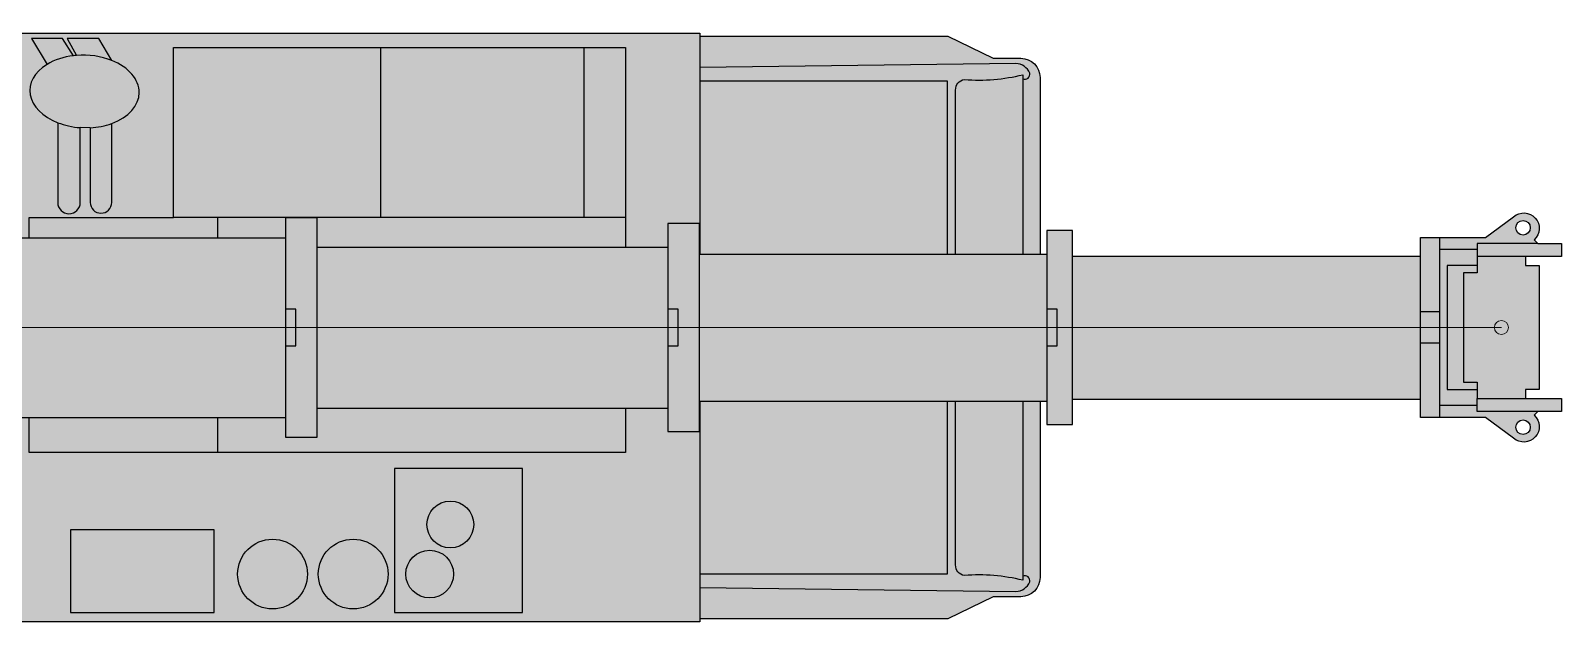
# Model space of a CAD drawing. Header units: millimetres. Extents: x -6059 to 13608, y -15234 to 15558.
# Drawn here: x 5910 to 13608, y -12163 to -9176 of the extents above; entities that cross this region are included whole.
import ezdxf

# ---------------------------------------------------------------- set-up
doc = ezdxf.new("R2010")
doc.units = ezdxf.units.MM
doc.set_wipeout_variables(frame=1)
doc.layers.add('Техника. Кран LTM 1350-6.1', color=250, linetype='Continuous')
doc.layers.add('Техника. Кран LTM 1350-6.1 Штрих', color=7, linetype='Continuous', lineweight=15, true_color=0xffda6b)

# ---------------------------------------------------------------- blocks, each defined once
blk = doc.blocks.new('BLOCK-20200609.07243')
at = {"color": 0, "linetype": 'ByBlock', "lineweight": -2, "transparency": 16777216}
blk.add_wipeout([(26.792978894323852, -452.99685864439493), (-114.41183597938289, -557.0266835414944), (-114.41183597938289, -557.0266835414944), (-136.78737468873976, -570.8694578051249), (-162.5136023231497, -576.3874595766247), (-188.597965520115, -572.9388180387788), (-212.00625149480896, -560.9246897069064), (-230.01553693724043, -541.7425946779272), (-240.53092676707308, -517.6238528248703), (-242.32923872686837, -491.37402985512415), (-235.20128767768637, -466.046585339575), (-219.97621865326755, -444.5876849705104), (-217.03925291252938, -441.8174883759549), (-235.62740548506093, -423.27361314145253), (-354.4747949903422, -423.27361314145253), (-354.4747949903422, -356.37537766190167), (-173.8578885957814, -356.37537766190167), (-173.8578885957814, -311.7911669917196), (-243.03574939966626, -311.7911669917196), (-243.03574939966626, 311.79116699172005), (-173.8578885957814, 311.79116699172005), (-173.8578885957814, 356.37537766190167), (-354.4747949903422, 356.37537766190167), (-354.4747949903422, 423.2736131414524), (-235.62740548506093, 423.2736131414524), (-217.03925291252938, 441.81748837595546), (-217.03925291252938, 441.81748837595546), (-233.36610896683993, 462.4504935673856), (-241.80932063792153, 487.37035128216917), (-241.38674775988432, 513.6783075693934), (-232.1475453003763, 538.3141406131524), (-215.16644550463405, 558.4121350796358), (-192.41874175864496, 571.6344308762236), (-166.55051643023785, 576.4429701769373), (-140.57084048731588, 572.2784090057557), (-117.50174917361625, 559.6251818360595), (-114.41183597938289, 557.0266835414945), (26.792978894323852, 452.9968586443954), (354.4747949903423, 452.9968586443954), (354.4747949903423, -452.99685864439493)], dxfattribs=at)
at = {"layer": 'Техника. Кран LTM 1350-6.1 Штрих', "transparency": 16777216}
h = blk.add_hatch(color=256, dxfattribs=at)
h.dxf.hatch_style = 1
edge = h.paths.add_edge_path()
edge.add_line((354.4747949903422, -452.9968586443949), (26.79297889432382, -452.9968586443949))
edge.add_line((26.79297889432382, -452.9968586443949), (-114.4118359793829, -557.0266835414943))
edge.add_arc((-165.59240356417, -499.3034851407407), 77.14543493891087, 131.8268173643257, 311.5619636080861, ccw=False)
edge.add_line((-217.0392529125293, -441.817488375955), (-235.627405485061, -423.2736131414524))
edge.add_line((-235.627405485061, -423.2736131414524), (-354.4747949903422, -423.2736131414524))
edge.add_line((-354.4747949903422, -423.2736131414524), (-354.4747949903422, -356.3753776619017))
edge.add_line((-354.4747949903422, -356.3753776619017), (-173.8578885957813, -356.3753776619017))
edge.add_line((-173.8578885957813, -356.3753776619017), (-173.8578885957813, -311.7911669917196))
edge.add_line((-173.8578885957813, -311.7911669917196), (-243.0357493996662, -311.7911669917196))
edge.add_line((-243.0357493996662, -311.7911669917196), (-243.0357493996662, 311.79116699172))
edge.add_line((-243.0357493996662, 311.79116699172), (-173.8578885957813, 311.79116699172))
edge.add_line((-173.8578885957813, 311.79116699172), (-173.8578885957813, 356.3753776619017))
edge.add_line((-173.8578885957813, 356.3753776619017), (-354.4747949903422, 356.3753776619017))
edge.add_line((-354.4747949903422, 356.3753776619017), (-354.4747949903422, 423.2736131414522))
edge.add_line((-354.4747949903422, 423.2736131414522), (-235.627405485061, 423.2736131414522))
edge.add_line((-235.627405485061, 423.2736131414522), (-217.0392529125293, 441.8174883759555))
edge.add_arc((-165.59240356417, 499.3034851407409), 77.14543493891065, 48.43803639191378, 228.1731826356742, ccw=False)
edge.add_line((-114.4118359793829, 557.0266835414943), (26.79297889432382, 452.9968586443954))
edge.add_line((26.79297889432382, 452.9968586443954), (354.4747949903422, 452.9968586443954))
edge.add_line((354.4747949903422, 452.9968586443954), (354.4747949903422, -452.9968586443949))
edge = h.paths.add_edge_path(flags=16)
edge.add_arc((-161.7469286147434, 501.8851893387598), 36.53422716945965, 0, 360)
edge = h.paths.add_edge_path(flags=16)
edge.add_arc((-161.7469286147434, -501.8851893387593), 36.53422716945965, 0, 360)
at = {"color": 0, "linetype": 'ByBlock', "lineweight": -2, "transparency": 16777216}
blk.add_lwpolyline([(354.4747949903422, -452.9968586443949), (26.79297889432382, -452.9968586443949), (-114.4118359793829, -557.0266835414943, -0.9976913818682223), (-217.0392529125293, -441.817488375955), (-235.627405485061, -423.2736131414524), (-354.4747949903422, -423.2736131414524), (-354.4747949903422, -356.3753776619017), (-173.8578885957813, -356.3753776619017), (-173.8578885957813, -311.7911669917196), (-243.0357493996662, -311.7911669917196), (-243.0357493996662, 311.79116699172), (-173.8578885957813, 311.79116699172), (-173.8578885957813, 356.3753776619017), (-354.4747949903422, 356.3753776619017), (-354.4747949903422, 423.2736131414522), (-235.627405485061, 423.2736131414522), (-217.0392529125293, 441.8174883759555, -0.9976913818682223), (-114.4118359793829, 557.0266835414943), (26.79297889432382, 452.9968586443954), (354.4747949903422, 452.9968586443954)], format="xyb", close=True, dxfattribs=at)
for points in [[(-235.627405485061, 423.2736131414522), (68.22122365878295, 423.2736131414522), (68.22122365878295, 356.3753776619017)], [(68.22122365878295, 393.1566938805875), (258.3069045495613, 393.1566938805875)], [(258.3069045495613, -452.9968586443949), (258.3069045495613, 452.9968586443954)], [(-173.8578885957813, -356.3753776619017), (68.22122365878295, -356.3753776619017), (68.22122365878295, -311.7911669917196), (219.423072358657, -311.7911669917196), (219.423072358657, 311.79116699172), (68.22122365878295, 311.79116699172), (68.22122365878295, 356.3753776619017), (-173.8578885957813, 356.3753776619017)], [(68.22122365878295, -311.7911669917196), (68.22122365878295, -275.27113090639), (137.3999612416546, -275.27113090639), (137.3999612416546, 275.2711309063905), (68.22122365878295, 275.2711309063905), (68.22122365878295, 311.79116699172)], [(258.3069045495613, 79.48814026270497), (354.4747949903422, 79.48814026270497)], [(258.3069045495613, -79.48814026270497), (354.4747949903422, -79.48814026270497)], [(-235.627405485061, -423.2736131414524), (68.22122365878295, -423.2736131414524), (68.22122365878295, -356.3753776619017)], [(68.22122365878295, -393.1566938805875), (258.3069045495613, -393.1566938805875)]]:
    blk.add_lwpolyline(points, dxfattribs=at)
for centre in [(-161.7469286147434, 501.8851893387598), (-161.7469286147434, -501.8851893387593)]:
    blk.add_circle(centre, 36.53422716945965, dxfattribs=at)
blk = doc.blocks.new('BLOCK-20200609.211054')
at = {"layer": 'Техника. Кран LTM 1350-6.1 Штрих', "transparency": 16777216}
h = blk.add_hatch(color=256, dxfattribs=at)
h.dxf.hatch_style = 1
h.paths.add_polyline_path([(4316.388943875609, 1480), (4377, 1480), (4377, -1480), (4316.388943875609, -1480)])
at = {"color": 0, "linetype": 'ByBlock', "lineweight": -2, "transparency": 16777216}
for points in [[(4296.156893107654, 1493.635139813312), (4296.156893107654, 837.844003272272), (4203.29304765378, 837.844003272272), (4203.29304765378, 1493.635139813312)], [(4316.388943875609, 1480), (4377, 1480), (4377, -1480), (4316.388943875609, -1480)], [(4296.156893107654, -1493.635139813312), (4296.156893107654, -837.844003272272), (4203.29304765378, -837.844003272272), (4203.29304765378, -1493.635139813312)]]:
    blk.add_lwpolyline(points, close=True, dxfattribs=at)
blk.add_wipeout([(4109.323139698978, -1480), (-9274.676860301022, -1480), (-9274.676860301022, -1466.4697510789847), (-10521.96126309569, -1466.4697510789847), (-10750.58648540244, -1354.3327299000366), (-10889.75841500397, -1354.3327299000366), (-10889.75841500397, -1354.3327299000366), (-10926.520046031284, -1346.705080005796), (-10957.669328354032, -1325.7450998179438), (-10978.582270716142, -1294.564217847471), (-10986.15442719109, -1257.7911161967204), (-10986.15442719109, -1257.7911161967204), (-10986.15442719109, 1257.7911161967204), (-10986.15442719109, 1257.7911161967204), (-10978.582270716142, 1294.5642178474718), (-10957.669328354032, 1325.745099817941), (-10926.520046031284, 1346.7050800057968), (-10889.75841500397, 1354.3327299000375), (-10889.75841500397, 1354.3327299000375), (-10750.58648540244, 1354.3327299000375), (-10521.96126309569, 1466.4697510789847), (-9274.676860301022, 1466.4697510789847), (-9274.676860301022, 1480), (4109.323139698978, 1480)], dxfattribs=at)
at = {"layer": 'Техника. Кран LTM 1350-6.1 Штрих', "transparency": 16777216}
h = blk.add_hatch(color=256, dxfattribs=at)
h.dxf.hatch_style = 1
edge = h.paths.add_edge_path()
edge.add_line((4109.32313969898, 1480), (4109.32313969898, -1480))
edge.add_line((4109.32313969898, -1480), (-9274.67686030102, -1480))
edge.add_line((-9274.67686030102, -1480), (-9274.67686030102, -1466.469751078985))
edge.add_line((-9274.67686030102, -1466.469751078985), (-10521.96126309569, -1466.469751078985))
edge.add_line((-10521.96126309569, -1466.469751078985), (-10750.58648540244, -1354.332729900038))
edge.add_line((-10750.58648540244, -1354.332729900038), (-10889.75841500397, -1354.332729900038))
edge.add_arc((-10888.71274393859, -1256.892513904881), 97.44582659693441, 180.5283638131505, 269.38515900805544, ccw=False)
edge.add_line((-10986.15442719109, -1257.79111619672), (-10986.15442719109, 1257.79111619672))
edge.add_arc((-10888.71274393859, 1256.892513904881), 97.44582659693462, 90.61484099194462, 179.4716361868495, ccw=False)
edge.add_line((-10889.75841500397, 1354.332729900038), (-10750.58648540244, 1354.332729900038))
edge.add_line((-10750.58648540244, 1354.332729900038), (-10521.96126309569, 1466.469751078985))
edge.add_line((-10521.96126309569, 1466.469751078985), (-9274.67686030102, 1466.469751078985))
edge.add_line((-9274.67686030102, 1466.469751078985), (-9274.67686030102, 1480))
edge.add_line((-9274.67686030102, 1480), (4109.32313969898, 1480))
h = blk.add_hatch(color=256, dxfattribs=at)
h.dxf.hatch_style = 1
h.paths.add_polyline_path([(4296.156893107654, 1493.635139813312), (4296.156893107654, 837.844003272272), (4203.29304765378, 837.844003272272), (4203.29304765378, 1493.635139813312)])
h.paths.add_polyline_path([(4203.29304765378, 843.3361601207871), (4147.691833865632, 843.3361601207871), (4147.691833865632, 1488.142982964797), (4203.29304765378, 1488.142982964797)])
h = blk.add_hatch(color=256, dxfattribs=at)
h.dxf.hatch_style = 1
h.set_gradient(color1=(132, 132, 132), color2=(214, 214, 214), tint=1)
edge = h.paths.add_edge_path()
edge.add_arc((-10674.00853794288, 2213.894697506439), 969.1626731824581, 256.5238583535379, 273.9940950015136)
edge.add_arc((-10611.40401752666, 1197.537360786868), 49.7903499608993, -3.6837591511766163, 84.35083049352153, ccw=False)
edge.add_line((-10561.71654088806, 1194.338358674016), (-10561.71654088806, -1194.338358674016))
edge.add_arc((-10611.40401752666, -1197.537360786868), 49.79034996089911, -84.35083049352158, 3.683759151176673, ccw=False)
edge.add_arc((-10674.00853794288, -2213.894697506439), 969.1626731824581, 86.00590499848641, 103.4761416464621)
edge.add_line((-10899.86263582517, -1271.41593723651), (-10899.86263582517, 1271.41593723651))
h = blk.add_hatch(color=256, dxfattribs=at)
h.dxf.hatch_style = 1
h.paths.add_polyline_path([(4109.32313969898, 741.2613876743926), (4316.388943875609, 741.2613876743926), (4316.388943875609, 610.0283383961178), (4109.32313969898, 610.0283383961176)])
at = {"layer": 'Техника. Кран LTM 1350-6.1 Штрих', "true_color": 0xadadad, "transparency": 16777216}
h = blk.add_hatch(color=253, dxfattribs=at)
h.dxf.hatch_style = 1
edge = h.paths.add_edge_path()
edge.add_arc((-6263.88260830658, -629.1926389648288), 54.24223243013512, 0, 180)
edge.add_line((-6318.124840736717, -629.1926389648288), (-6318.124840736717, -1026.197027050966))
edge.add_ellipse((-6181.266727963193, -1187.264273654175), major_axis=(274.8235126346353, -9.069148055910771), ratio=0.6646457029520257, start_angle=97.18100761149691, end_angle=121.11537793963561, ccw=False)
edge.add_line((-6209.64037587645, -1004.903075874987), (-6209.64037587645, -629.1926389648295))
edge = h.paths.add_edge_path()
edge.add_ellipse((-6181.266727963193, -1187.264273654175), major_axis=(274.8235126346353, -9.069148055910771), ratio=0.6646457029520257, start_angle=421.9078596830523, end_angle=446.7557958990474, ccw=False)
edge.add_line((-6046.537197759157, -1030.393523456827), (-6046.537197759157, -629.1926389648315))
edge.add_arc((-6103.116530176812, -629.1926389648288), 56.57933241765659, 0, 180)
edge.add_line((-6159.695862594468, -629.1926389648288), (-6159.695862594468, -1005.409977535195))
edge = h.paths.add_edge_path()
edge.add_ellipse((-6181.266727963193, -1187.264273654175), major_axis=(274.8235126346353, -9.069148055910771), ratio=0.6646457029520257, start_angle=97.18100761149694, end_angle=121.1153779396356)
edge.add_ellipse((-6181.266727963193, -1187.264273654175), major_axis=(274.8235126346353, -9.069148055910771), ratio=0.6646457029520257, start_angle=121.1153779396356, end_angle=241.3406843073878)
edge.add_ellipse((-6181.266727963193, -1187.264273654175), major_axis=(274.8235126346353, -9.069148055910771), ratio=0.6646457029520257, start_angle=241.3406843073878, end_angle=279.7745359656537)
edge.add_ellipse((-6181.266727963193, -1187.264273654175), major_axis=(274.8235126346353, -9.069148055910771), ratio=0.6646457029520257, start_angle=279.7745359656537, end_angle=282.8424062666597)
edge.add_ellipse((-6181.266727963193, -1187.264273654175), major_axis=(274.8235126346353, -9.069148055910771), ratio=0.6646457029520257, start_angle=282.8424062666597, end_angle=314.5137752922687)
edge.add_ellipse((-6181.266727963193, -1187.264273654175), major_axis=(274.8235126346353, -9.069148055910771), ratio=0.6646457029520257, start_angle=314.5137752922687, end_angle=421.9078596830523)
edge.add_ellipse((-6181.266727963193, -1187.264273654175), major_axis=(274.8235126346353, -9.069148055910771), ratio=0.6646457029520257, start_angle=421.9078596830523, end_angle=446.7557958990474)
edge.add_line((-6159.695862594417, -1005.409977535201), (-6209.640375876453, -1004.903075874986))
edge = h.paths.add_edge_path()
edge.add_ellipse((-6181.266727963193, -1187.264273654175), major_axis=(274.8235126346353, -9.069148055910771), ratio=0.6646457029520257, start_angle=241.3406843073878, end_angle=279.7745359656536, ccw=False)
edge.add_line((-6318.361521824052, -1343.196703409485), (-6253.976824837837, -1453.837739772583))
edge.add_line((-6253.976824837839, -1453.837739772585), (-6093.704572205703, -1453.837739772585))
edge.add_line((-6093.704572205701, -1453.837739772585), (-6140.549785848846, -1368.812626258521))
edge = h.paths.add_edge_path()
edge.add_line((-5914.539944375276, -1453.891268707215), (-5992.891553973176, -1323.874210999822))
edge.add_ellipse((-6181.266727963193, -1187.264273654175), major_axis=(274.8235126346353, -9.069148055910771), ratio=0.6646457029520257, start_angle=282.8424062666597, end_angle=314.51377529226875, ccw=False)
edge.add_line((-6126.058644510638, -1367.371115531627), (-6070.118439761323, -1453.891268707218))
edge.add_line((-6070.118439761325, -1453.891268707215), (-5914.539944375279, -1453.891268707215))
at = {"layer": 'Техника. Кран LTM 1350-6.1 Штрих', "transparency": 16777216}
h = blk.add_hatch(color=256, dxfattribs=at)
h.dxf.hatch_style = 1
h.paths.add_polyline_path([(4109.32313969898, -741.2613876743926), (4316.388943875609, -741.2613876743926), (4316.388943875609, -610.0283383961178), (4109.32313969898, -610.0283383961176)])
h = blk.add_hatch(color=256, dxfattribs=at)
h.dxf.hatch_style = 1
h.paths.add_polyline_path([(4296.156893107654, -1493.635139813312), (4296.156893107654, -837.844003272272), (4203.29304765378, -837.844003272272), (4203.29304765378, -1493.635139813312)])
h.paths.add_polyline_path([(4203.29304765378, -843.3361601207871), (4147.691833865632, -843.3361601207871), (4147.691833865632, -1488.142982964797), (4203.29304765378, -1488.142982964797)])
at = {"color": 0, "linetype": 'ByBlock', "lineweight": -2, "transparency": 16777216}
for p, q in [((-5810.951952099822, 1479.922905273241), (-5810.951952099822, -1479.922905273241)), ((-4806.343860714907, 1480), (-4806.343860714907, -940.1718976007251)), ((-4755.445930577611, 1480), (-4755.445930577611, 962.9628248197405)), ((3257.944996713297, 1033.475279146273), (3257.944996713297, 1480)), ((-5686.413562738526, -1480), (-5686.413562738526, 998.8028066987463)), ((-5686.413562738526, 998.8028066987463), (-5635.525414219606, 998.8028066987463)), ((-4755.445930577611, 962.9628248197405), (-4755.445930577611, -940.1718976007251)), ((3257.944996713297, -958.4488544259366), (3257.944996713297, 940.1718976007251)), ((3876.119366298233, 940.1718976007251), (4109.32313969898, 940.1718976007251)), ((-8693.346910613727, -553.6504541790782), (-8693.346910613727, -1407.96902472942)), ((-7670.645657317087, -553.6504541790782), (-7670.645657317087, -1407.96902472942)), ((3239.654014449901, -1480), (3239.654014449901, -958.4488544259366)), ((3257.944996713297, -934.7611223632775), (4109.32313969898, -934.7611223632775)), ((3290.551944587191, -1480), (3290.551944587191, -958.4488544259366)), ((-6209.64037587645, -1004.903075874987), (-6159.695862594468, -1005.409977535201)), ((-4798.144470352476, -1095.720071389595), (-4798.144470352476, -1480))]:
    blk.add_line(p, q, dxfattribs=at)
for points in [[(4109.32313969898, 1480), (4109.32313969898, -1480), (-9274.67686030102, -1480), (-9274.67686030102, -1466.469751078985), (-10521.96126309569, -1466.469751078985), (-10750.58648540244, -1354.332729900038), (-10889.75841500397, -1354.332729900038, -0.4083815569331969), (-10986.15442719109, -1257.79111619672), (-10986.15442719109, 1257.79111619672, -0.4083815569331969), (-10889.75841500397, 1354.332729900038), (-10750.58648540244, 1354.332729900038), (-10521.96126309569, 1466.469751078985), (-9274.67686030102, 1466.469751078985), (-9274.67686030102, 1480)], [(-5417.016346849414, 1228.0581157899), (-5492.849862356568, 1228.0581157899, -0.4456455783773878), (-5511.380424817697, 1243.191402995035), (-5530.382247864465, 1299.237658401049, 0.7875282395531733), (-5607.455768447915, 1299.237658401049), (-5607.455768447915, 1041.884621187332, 0.3397938793454465), (-5534.558989761128, 965.1963232428097), (-5077.647919296134, 965.1963232428097, 0.7188696473114906), (-5066.451352532022, 1005.00027479844, -0.2526563208645894), (-5226.57692525092, 1205.459208926681), (-5226.57692525092, 1299.237658401049, 0.7875282395531733), (-5303.65044583437, 1299.237658401049), (-5322.652268881138, 1243.191402995035, -0.4456455783773878), (-5341.182831342267, 1228.0581157899)], [(3533.149995243592, 1111.3301751568, 0.187535485476182), (3571.41804809629, 1125.554642933814, 0.1477985805622433), (3643.297339639568, 1261.155235753686, -0.9782327508591906), (3723.051590491676, 1254.399976517045, 0.3272291188230181), (3885.049258209569, 984.3362373495183, -0.8127004909894956), (3876.119366298233, 940.1718976007251), (3533.149995243592, 940.1718976007251), (3190.18062418895, 940.1718976007251, -0.8127004909894956), (3181.250732277615, 984.3362373495183, 0.3272291188230181), (3343.248399995507, 1254.399976517045, -0.9782327508591906), (3423.002650847615, 1261.155235753686, 0.1477985805622433), (3494.881942390894, 1125.554642933814, 0.187535485476182)], [(-5023.168803086781, -1111.3301751568, 0.187535485476182), (-5061.436855939479, -1125.554642933814, 0.1477985805622433), (-5133.31614748275, -1261.155235753686, -0.9782327508591906), (-5213.070398334865, -1254.399976517045, 0.3272291188230181), (-5375.068066052751, -984.3362373495183, -0.8127004909894956), (-5366.138174141415, -940.1718976007251), (-5023.168803086781, -940.1718976007251), (-4680.199432032139, -940.1718976007251, -0.8127004909894956), (-4671.269540120804, -984.3362373495183, 0.3272291188230181), (-4833.267207838697, -1254.399976517045, -0.9782327508591906), (-4913.021458690797, -1261.155235753686, 0.1477985805622433), (-4984.900750234083, -1125.554642933814, 0.187535485476182)], [(3755.834321093054, -1259.526479661909, 0.391920700976771), (3794.677821473902, -1223.553878249157, -0.236786577526971), (3916.715509872258, -983.7569671658493, 0.708366602862149), (3907.121255197831, -952.8544289776764), (3604.547386988284, -952.8544289776764, 0.708366602862149), (3594.953132313858, -983.7569671658493, -0.236786577526971), (3716.990820712213, -1223.553878249157, 0.391920700976771)]]:
    blk.add_lwpolyline(points, format="xyb", close=True, dxfattribs=at)
for points in [[(-9274.67686030102, -1466.469751078985), (-9274.67686030102, 1466.469751078985)], [(3717.878681370741, 1480), (3717.878681370741, 1276.719655754969)], [(-9274.67686030102, -1240.820464103454), (-10518.48018931696, -1240.820464103454), (-10518.48018931696, 1240.820464103454), (-9274.67686030102, 1240.820464103454)], [(-8901.143456538739, -553.6504541790782), (-8901.143456538739, 628.6918701675459), (-5903.387450405498, 628.6918701675459), (-5903.387450405498, -553.6504541790782)], [(-6849.217078767033, -553.6504541790782), (-6849.217078767033, 628.6918701675459)], [(-5903.387450405498, -553.6504541790782), (-6629.126967381417, -553.6504541790782)], [(-4670.507683003228, -942.380702342948), (-4482.42571631496, -853.4776279980215), (3257.944996713297, -853.4776279980215)], [(-5249.038524690237, -1480), (-5249.038524690237, -1094.280462954982)], [(3691.732968876502, -1279.551904373497), (3713.993498501637, -1279.551904373497), (3713.993498501637, -1431.695497096487), (3741.115206569746, -1458.572366198874), (4070.985215162662, -1458.572366198874), (4109.32313969898, -1421.271172067289)], [(-6318.361521824096, -1343.196703409412), (-6253.976824837839, -1453.837739772585), (-6093.704572205701, -1453.837739772585), (-6140.549785848889, -1368.812626258441)], [(-6126.058644510624, -1367.371115531649), (-6070.118439761325, -1453.891268707215), (-5914.539944375276, -1453.891268707215), (-5992.891553973182, -1323.87421099982)]]:
    blk.add_lwpolyline(points, dxfattribs=at)
for points in [[(-5635.525414219606, 1479.976253079447), (-5635.525414219606, -930.802372444392), (-5621.587747674632, -930.802372444392), (-5407.9152974514, -1012.325304152931, -0.2688042318494283), (-5274.974402116946, -1223.704724137817), (-5274.974402116946, -1480)], [(-5206.339984915372, 1480), (-5206.339984915372, 1229.266611392639, 0.2652234164423872), (-5069.829878341348, 1031.816848598741), (-4855.237164246639, 962.9628248197405), (-4714.050902431562, 962.9628248197405), (-4482.42571631496, 853.4776279980215), (3257.944996713297, 853.4776279980215)], [(4080.314971154265, 1480), (4080.314971154265, 1001.574348360271), (4065.060260105725, 991.070577828068), (3906.108126715189, 1044.256053434176, -0.2758788364306203), (3790.035421466346, 1214.566359607219), (3790.035421466346, 1480)], [(-4875.576778979703, 1417.70969058972), (-5161.707182054139, 1417.70969058972), (-5161.707182054139, 1283.107106732961, 0.3763549322559568), (-4875.576778979703, 1054.754098103833), (-4875.576778979703, 1417.70969058972)], [(-9274.67686030102, 1307.740317223186), (-10865.00170926857, 1328.153598664612, 0.2976536562213532), (-10934.3324152577, 1279.493511188295, 0.6263333815865451), (-10899.86263548172, 1251.124680189605), (-10899.86263582517, 1271.41593723651)], [(-10899.86263582517, 1271.41593723651, 0.07637627952712056), (-10606.50280794451, 1247.085893498348, -0.4042017990424961), (-10561.71654088806, 1194.338358674016), (-10561.71654088806, -1194.338358674016, -0.4042017990424961), (-10606.50280794451, -1247.085893498348, 0.07637627952712057), (-10899.86263582517, -1271.41593723651), (-10899.86263582517, 1271.41593723651)], [(-6209.64037587645, -1004.903075874987), (-6209.64037587645, -629.1926389648288, 0.9999999999999999), (-6318.124840736717, -629.1926389648288), (-6318.124840736717, -1026.19702705097)], [(-6046.537197759157, -1030.393523456827), (-6046.537197759157, -629.1926389648288, 0.9999999999999999), (-6159.695862594468, -629.1926389648288), (-6159.695862594468, -1005.409977535193)], [(-5611.474814473753, -1480), (-5611.474814473753, -1001.574348360271), (-5596.220103425221, -991.070577828068), (-5437.267970034678, -1044.256053434176, -0.2758788364306203), (-5321.195264785834, -1214.566359607219), (-5321.195264785834, -1480)], [(3691.732968876502, -1480), (3691.732968876502, -1265.509725575306, 0.4270519230779736), (3383.560894327973, -958.4488544259366), (3239.654014449901, -958.4488544259366)], [(3359.784862851993, -1378.612426667467), (3645.915265926429, -1378.612426667467), (3645.915265926429, -1244.009842810716, 0.3763549322559568), (3359.784862851993, -1015.656834181587), (3359.784862851993, -1378.612426667467)], [(-10899.86263582517, -1271.41593723651), (-10899.86263548172, -1251.124680189605, 0.6263333815865451), (-10934.3324152577, -1279.493511188295, 0.2976536562213532), (-10865.00170926857, -1328.153598664612), (-9274.67686030102, -1307.740317223186)]]:
    blk.add_lwpolyline(points, format="xyb", dxfattribs=at)
for points in [[(4203.29304765378, 843.3361601207871), (4147.691833865632, 843.3361601207871), (4147.691833865632, 1488.142982964797), (4203.29304765378, 1488.142982964797)], [(-8383.656721333442, 1433.291764255104), (-8383.656721333442, 710.1335169226222), (-7739.927472353971, 710.1335169226222), (-7739.927472353971, 1433.291764255104)], [(-6832.897616477858, 1433.291764255104), (-6832.897616477858, 1018.127460776828), (-6110.242232635261, 1018.127460776828), (-6110.242232635261, 1433.291764255104)], [(4109.32313969898, 741.2613876743926), (4316.388943875609, 741.2613876743926), (4316.388943875609, 610.0283383961178), (4109.32313969898, 610.0283383961176)], [(-8901.143456538739, -553.6504541790782), (-6629.126967381417, -553.6504541790782), (-6629.126967381417, -1407.96902472942), (-8901.143456538739, -1407.96902472942)], [(4109.32313969898, -741.2613876743926), (4316.388943875609, -741.2613876743926), (4316.388943875609, -610.0283383961178), (4109.32313969898, -610.0283383961176)], [(4203.29304765378, -843.3361601207871), (4147.691833865632, -843.3361601207871), (4147.691833865632, -1488.142982964797), (4203.29304765378, -1488.142982964797)], [(-2449.007647350911, -1422.612562480717), (-3457.529842299991, -1422.612562480717), (-3457.529842299991, -1080.775447959568), (-2449.007647350911, -1080.775447959568)], [(-2766.911914568875, -1409.839289518175), (-3200.839993309026, -1409.839289518175), (-3200.839993309026, -1093.548720922096), (-2766.911914568875, -1093.548720922096)]]:
    blk.add_lwpolyline(points, close=True, dxfattribs=at)
for centre, radius in [((-7532.215732297023, 1240.3693810123), 175.4256490097832), ((-7126.739229310631, 1240.3693810123), 175.4256490097832), ((-7916.898562077098, 1240.3693810123), 119.9471833137639), ((-8020.827811917748, 991.0141331265404), 117.8756932669178), ((0, 0), 710.8823736403428)]:
    blk.add_circle(centre, radius, dxfattribs=at)
for start_param, end_param in [(2.113862119843948, 4.212189560180128), (1.696128553226292, 2.113862119843948), (7.363681291511503, 7.797359590806158), (5.48930092172768, 7.363681291511503), (4.212189560180128, 4.882986815839949), (4.882986815839949, 4.936531253616654), (4.936531253616654, 5.48930092172768)]:
    blk.add_ellipse((-6181.266727963193, -1187.264273654175), major_axis=(274.8235126346353, -9.069148055910771), ratio=0.6646457029520259, start_param=start_param, end_param=end_param, dxfattribs=at)
blk = doc.blocks.new('*U70')
at = {"color": 0, "linetype": 'ByBlock', "lineweight": -2, "transparency": 16777216}
blk.add_blockref('BLOCK-20200609.211054', (0, 0), dxfattribs=at)
blk.add_wipeout([(-12899.136568571927, -357.0014755372795), (7.187404372830751e-12, -357.0014755372795), (6.86885888041205e-12, 360.2992049414279), (-12899.136568571927, 360.2992049414279)], dxfattribs=at)
at = {"layer": 'Техника. Кран LTM 1350-6.1 Штрих', "true_color": 0xadadad, "transparency": 16777216}
h = blk.add_hatch(color=253, dxfattribs=at)
h.dxf.hatch_style = 1
h.paths.add_polyline_path([(-12899.13656857193, 360.2992049414311), (-12899.13656857193, -357.0014755372756), (1.585405031866549e-13, -357.0014755372749), (-1.600049892320461e-13, 360.2992049414315)])
at = {"color": 0, "linetype": 'ByBlock', "lineweight": -2, "transparency": 16777216}
blk.add_lwpolyline([(-12899.13656857193, 360.2992049414311), (-12899.13656857193, -357.0014755372756), (1.585405031866549e-13, -357.0014755372749), (-1.600049892320461e-13, 360.2992049414315)], close=True, dxfattribs=at)
blk.add_blockref('BLOCK-20200609.07243', (-13253.61136356227, -3.024871770686573e-13), dxfattribs=at)
blk.add_wipeout([(-11021.230508368231, 372.58542543316617), (-11021.230508368231, 488.23633022364993), (-11149.273949071474, 488.23633022364993), (-11149.273949071474, -488.2363302236281), (-11021.230508368231, -488.2363302236281), (-11021.230508368231, -369.28769602898865), (4.77733990262649e-12, -369.28769602899047), (4.447882054307361e-12, 372.5854254331698)], dxfattribs=at)
at = {"layer": 'Техника. Кран LTM 1350-6.1 Штрих', "transparency": 16777216}
h = blk.add_hatch(color=256, dxfattribs=at)
h.dxf.hatch_style = 1
h.paths.add_polyline_path([(-11021.23050836823, 488.2363302236392), (-11149.27394907147, 488.2363302236392), (-11149.27394907147, -488.2363302236394), (-11021.23050836823, -488.2363302236393)])
at = {"layer": 'Техника. Кран LTM 1350-6.1 Штрих', "true_color": 0xadadad, "transparency": 16777216}
h = blk.add_hatch(color=253, dxfattribs=at)
h.dxf.hatch_style = 1
h.paths.add_polyline_path([(2.892861837042038e-13, 372.5854254331574), (6.187440320233328e-13, -369.2876960289999), (-11021.23050836823, -369.2876960290007), (-11021.23050836823, 372.5854254331571)])
at = {"color": 0, "linetype": 'ByBlock', "lineweight": -2, "transparency": 16777216}
for points in [[(-11021.23050836823, 488.2363302236392), (-11149.27394907147, 488.2363302236392), (-11149.27394907147, -488.2363302236394), (-11021.23050836823, -488.2363302236393)], [(2.892861837042038e-13, 372.5854254331574), (6.187440320233328e-13, -369.2876960289999), (-11021.23050836823, -369.2876960290007), (-11021.23050836823, 372.5854254331571)]]:
    blk.add_lwpolyline(points, close=True, dxfattribs=at)
blk.add_lwpolyline([(-11021.23050836823, 92.7851345953265), (-11072.94822072893, 92.78513459532647), (-11072.94822072893, -92.78513459532618), (-11021.23050836823, -92.78513459532616)], dxfattribs=at)
at = {"color": 0, "linetype": 'ByBlock', "lineweight": 9, "transparency": 16777216}
blk.add_circle((-13306.42925764128, -9.856935847291659e-14), 35.31245485920135, dxfattribs=at)
at = {"color": 0, "linetype": 'ByBlock', "lineweight": -2, "transparency": 16777216}
blk.add_wipeout([(-9114.157419095056, 407.5854254331589), (-9114.157419095056, 523.2363302236408), (-9274.157419095056, 523.2363302236408), (-9274.157419095056, -523.2363302236354), (-9114.157419095056, -523.2363302236354), (-9114.157419095056, -404.28769602899956), (6.005364639394548e-13, -404.28769602899956), (2.399923709308217e-13, 407.5854254331589)], dxfattribs=at)
at = {"layer": 'Техника. Кран LTM 1350-6.1 Штрих', "transparency": 16777216}
h = blk.add_hatch(color=256, dxfattribs=at)
h.dxf.hatch_style = 1
h.paths.add_polyline_path([(-9114.157419095056, 523.2363302236388), (-9274.157419095056, 523.2363302236388), (-9274.157419095056, -523.2363302236388), (-9114.157419095056, -523.2363302236388)])
at = {"layer": 'Техника. Кран LTM 1350-6.1 Штрих', "true_color": 0xadadad, "transparency": 16777216}
h = blk.add_hatch(color=253, dxfattribs=at)
h.dxf.hatch_style = 1
h.paths.add_polyline_path([(-1.810042895270123e-13, 407.5854254331571), (1.795398034816211e-13, -404.2876960290005), (-9114.157419095056, -404.2876960290015), (-9114.157419095056, 407.5854254331563)])
at = {"color": 0, "linetype": 'ByBlock', "lineweight": -2, "transparency": 16777216}
for points in [[(-9114.157419095056, 523.2363302236388), (-9274.157419095056, 523.2363302236388), (-9274.157419095056, -523.2363302236388), (-9114.157419095056, -523.2363302236388)], [(-1.810042895270123e-13, 407.5854254331571), (1.795398034816211e-13, -404.2876960290005), (-9114.157419095056, -404.2876960290015), (-9114.157419095056, 407.5854254331563)]]:
    blk.add_lwpolyline(points, close=True, dxfattribs=at)
blk.add_lwpolyline([(-9114.157419095056, 92.78513459532616), (-9165.87513145576, 92.78513459532613), (-9165.87513145576, -92.78513459532653), (-9114.157419095056, -92.7851345953265)], dxfattribs=at)
blk.add_wipeout([(-7191.635181611619, 454.8716459248808), (-7191.635181611619, 551.5560418925197), (-7351.6351816116185, 551.5560418925197), (-7351.6351816116185, -551.5560418925215), (-7191.635181611619, -551.5560418925215), (-7191.635181611619, -451.57391652072874), (-8.137147906613592e-13, -451.5739165207269), (-1.2162574842599255e-12, 454.8716459248808)], dxfattribs=at)
at = {"layer": 'Техника. Кран LTM 1350-6.1 Штрих', "transparency": 16777216}
h = blk.add_hatch(color=256, dxfattribs=at)
h.dxf.hatch_style = 1
h.paths.add_polyline_path([(-7191.635181611618, 551.5560418925214), (-7351.635181611618, 551.5560418925213), (-7351.635181611618, -551.5560418925213), (-7191.635181611618, -551.5560418925212)])
at = {"layer": 'Техника. Кран LTM 1350-6.1 Штрих', "true_color": 0xadadad, "transparency": 16777216}
h = blk.add_hatch(color=253, dxfattribs=at)
h.dxf.hatch_style = 1
h.paths.add_polyline_path([(-2.020035898219786e-13, 454.8716459248826), (2.005391037765876e-13, -451.5739165207265), (-7191.635181611618, -451.5739165207269), (-7191.635181611618, 454.8716459248819)])
at = {"color": 0, "linetype": 'ByBlock', "lineweight": -2, "transparency": 16777216}
for points in [[(-7191.635181611618, 551.5560418925214), (-7351.635181611618, 551.5560418925213), (-7351.635181611618, -551.5560418925213), (-7191.635181611618, -551.5560418925212)], [(-2.020035898219786e-13, 454.8716459248826), (2.005391037765876e-13, -451.5739165207265), (-7191.635181611618, -451.5739165207269), (-7191.635181611618, 454.8716459248819)]]:
    blk.add_lwpolyline(points, close=True, dxfattribs=at)
blk.add_lwpolyline([(-7191.635181611618, 92.78513459532614), (-7243.352893972322, 92.78513459532614), (-7243.352893972322, -92.78513459532651), (-7191.635181611618, -92.78513459532651)], dxfattribs=at)
at = {"color": 0, "linetype": 'ByBlock', "lineweight": 9, "transparency": 16777216}
blk.add_lwpolyline([(-13306.42925764128, -9.856935847291659e-14), (0, 0)], dxfattribs=at)

msp = doc.modelspace()

# ---------------------------------------------------------------- block references
at = {"layer": 'Техника. Кран LTM 1350-6.1', "transparency": 16777216, "rotation": 180}
msp.add_blockref('*U70', (0, -10669.17925750883), dxfattribs=at)

doc.saveas('drawing.dxf')
